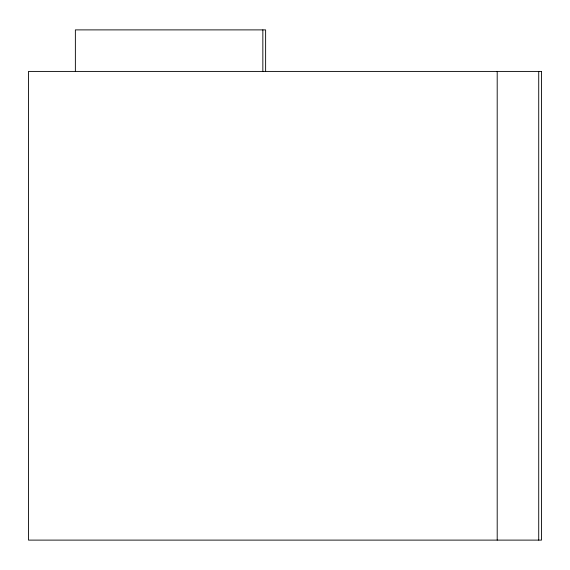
<?xml version="1.0" encoding="UTF-8"?>
<svg xmlns="http://www.w3.org/2000/svg" width="570" height="570" viewBox="0 0 570 570"><rect width="100%" height="100%" fill="white"/><g stroke="black" fill="none" stroke-linecap="round" stroke-linejoin="round"><path stroke-width="0.85" d="M538.721 71.414L538.721 540.111M497.197 71.414L497.197 540.111M265.627 71.414L265.627 29.889L75.368 29.889L75.368 71.414M262.848 29.889L262.848 71.414M541.5 71.414L28.5 71.414L28.5 540.111L541.5 540.111L541.5 71.414"/></g></svg>
